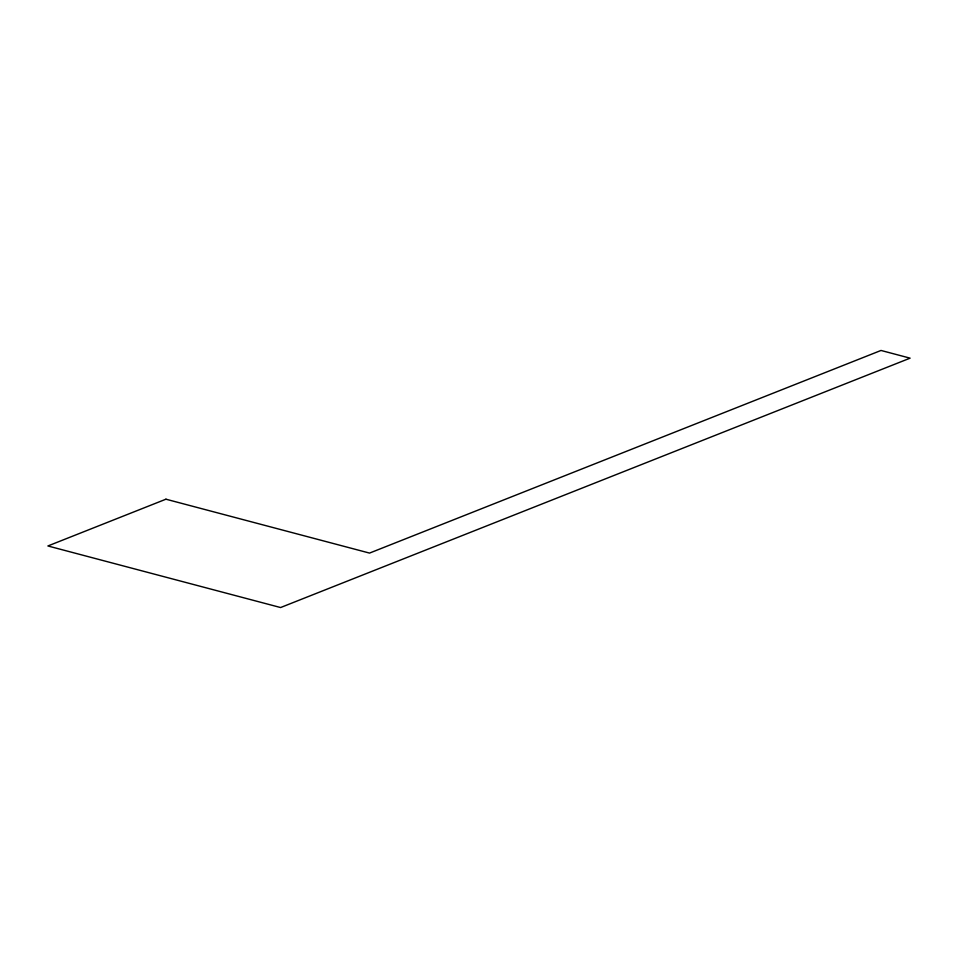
<?xml version="1.0" encoding="UTF-8"?>
<svg xmlns="http://www.w3.org/2000/svg" width="958" height="958" viewBox="0 0 958 958"><rect width="100%" height="100%" fill="white"/><g stroke="black" fill="none" stroke-linecap="round" stroke-linejoin="round"><path stroke-width="1.44" d="M165.938 499.202L47.9 545.964L280.586 607.54L910.1 358.16L881.013 350.46L369.537 553.089L165.938 499.202"/></g></svg>
